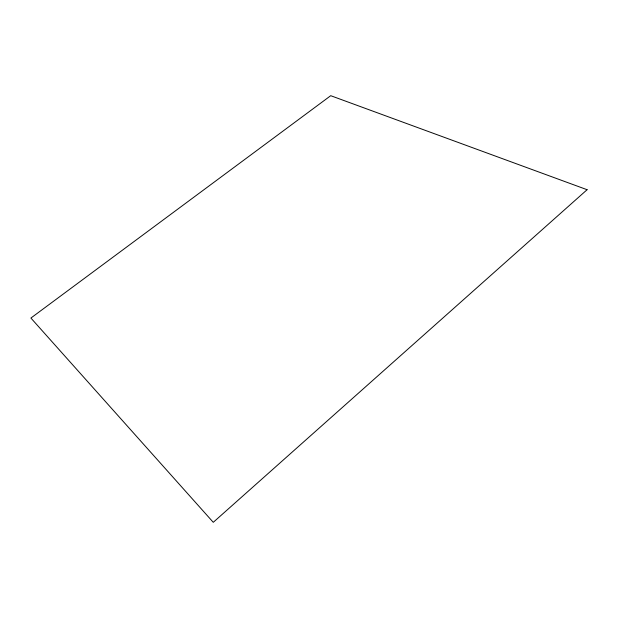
<?xml version="1.0" encoding="UTF-8"?>
<svg xmlns="http://www.w3.org/2000/svg" width="618" height="618" viewBox="0 0 618 618"><rect width="100%" height="100%" fill="white"/><g stroke="black" fill="none" stroke-linecap="round" stroke-linejoin="round"><path stroke-width="0.93" d="M587.1 189.711L213.272 522.31L30.9 318.046L330.73 95.69L587.1 189.711"/></g></svg>
